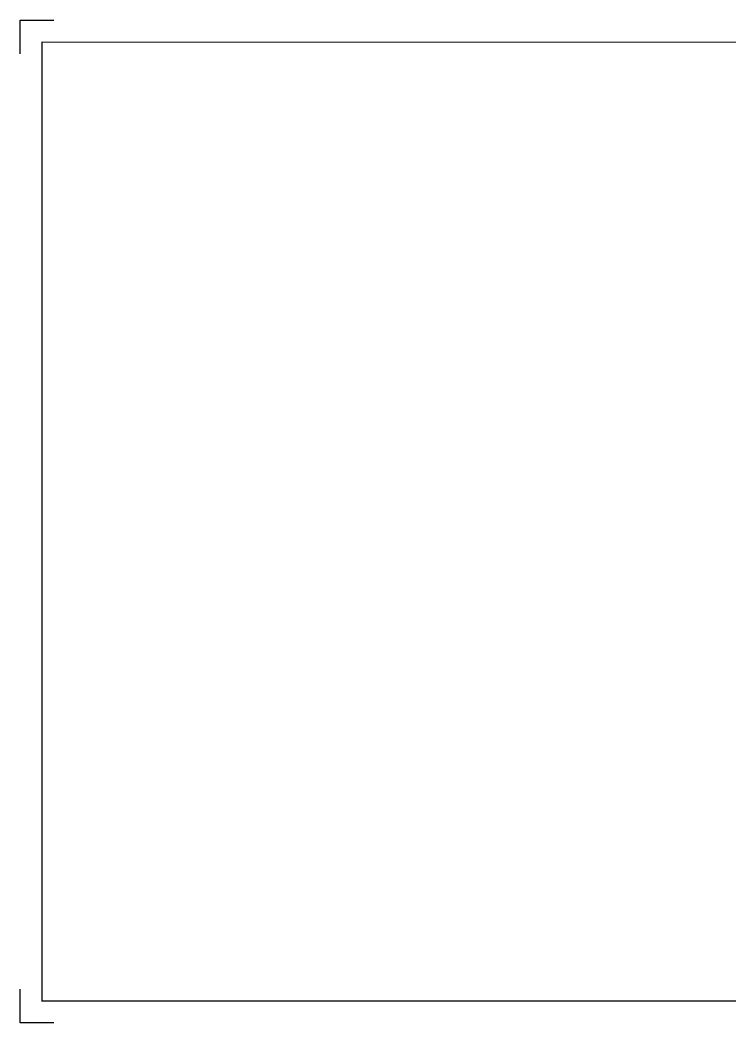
# Paper-space layout 'Layout1' of a CAD drawing. Extents: x 51 to 892, y -832 to -238.
# Drawn here: x 51 to 471, y -832 to -238 of the extents above; entities that cross this region are included whole.
import ezdxf

# ---------------------------------------------------------------- set-up
doc = ezdxf.new("R2010")
doc.units = 0
doc.header["$LTSCALE"] = 10
doc.header["$MEASUREMENT"] = 0
doc.layers.add('X-TTBL-Arch$0$A-FRAME$0$EBDR$0$G-Border-Ext', color=4, linetype='Continuous')

# ---------------------------------------------------------------- blocks, each defined once
blk = doc.blocks.new('X-TTBL-Arch$0$A-FRAME')
at = {"layer": 'X-TTBL-Arch$0$A-FRAME$0$EBDR$0$G-Border-Ext', "color": 1}
for p, q in [((50.53, -237.58), (70.53, -237.58)), ((50.53, -257.58), (50.53, -237.58)), ((50.53, -831.58), (50.53, -811.58)), ((70.53, -831.58), (50.53, -831.58))]:
    blk.add_line(p, q, dxfattribs=at)
at = {"layer": 'X-TTBL-Arch$0$A-FRAME$0$EBDR$0$G-Border-Ext', "const_width": 0.6}
blk.add_lwpolyline([(63.53, -818.58), (63.53, -250.58), (878.53, -250.58), (878.53, -818.58)], close=True, dxfattribs=at)
blk = doc.blocks.new('X-TTBL-Arch')
blk.add_blockref('X-TTBL-Arch$0$A-FRAME', (0, 0))

psp = doc.layouts.get("Layout1")

# ---------------------------------------------------------------- block references
psp.add_blockref('X-TTBL-Arch', (0, 0))

doc.saveas('drawing.dxf')
